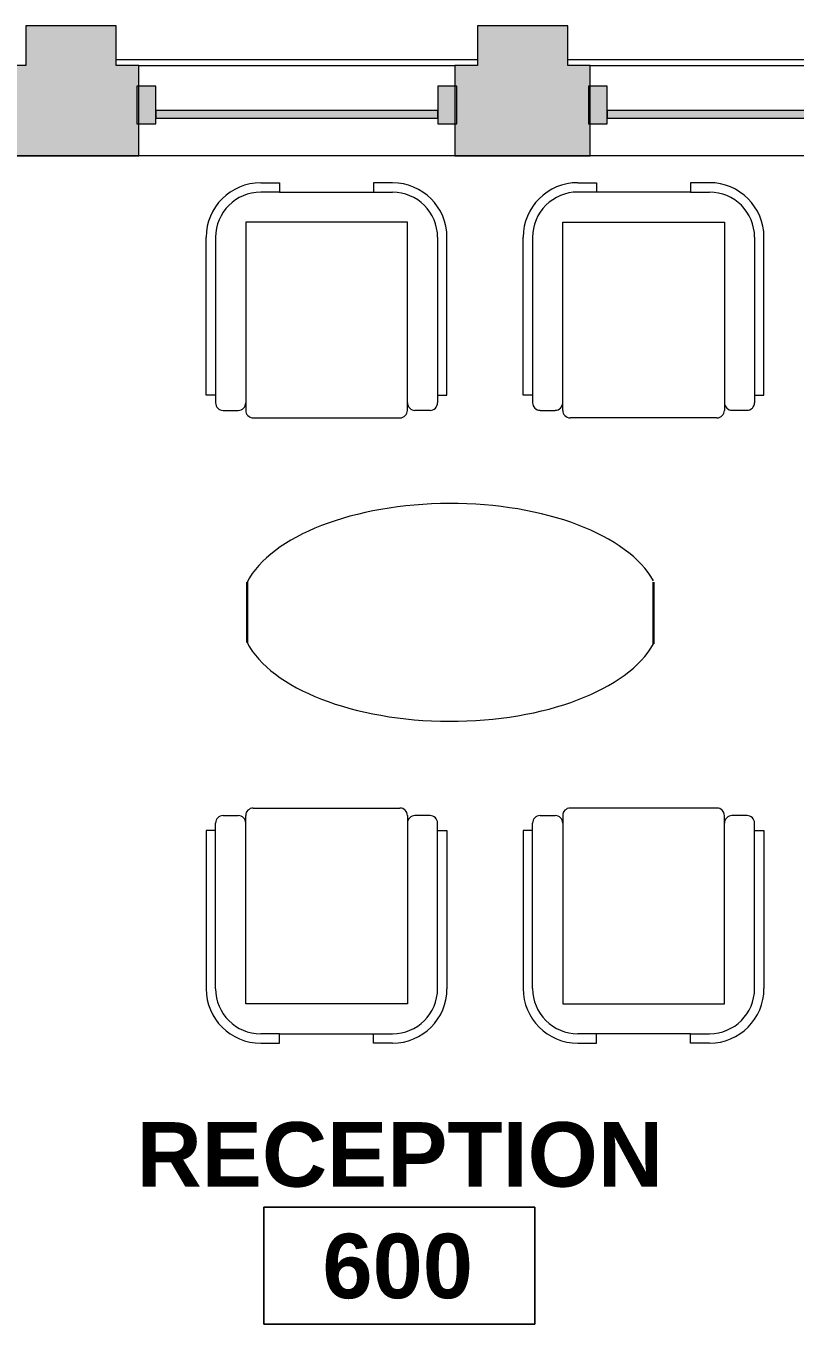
# Model space of a CAD drawing. Header units: inches. Extents: x -1880 to 225, y -1065 to 162.
# Drawn here: x -173.4 to -71.2, y -55.3 to 117.2 of the extents above; entities that cross this region are included whole.
import ezdxf

# ---------------------------------------------------------------- set-up
doc = ezdxf.new("R2010")
doc.units = ezdxf.units.IN
doc.header["$MEASUREMENT"] = 0
for name, color, linetype, lineweight in [('06_555 11th St - background_dwg', 8, 'Continuous', 9), ('A-AREA-IDEN', 2, 'Continuous', 9), ('A-DETL', 90, 'Continuous', 9), ('A-GLAZ-CURT', 52, 'Continuous', 13), ('A-GLAZ-CWMG', 51, 'Continuous', 13), ('A-WALL', 113, 'Continuous', 13), ('A-WALL-PATT', 111, 'Continuous', 13), ('I-FURN-PNLS', 30, 'Continuous', 9), ('P-SILL', 7, 'Continuous', 9), ('W', 7, 'Continuous', 9)]:
    doc.layers.add(name, color=color, linetype=linetype, lineweight=lineweight)
doc.styles.add('Swis721 Lt BT_B', font='', dxfattribs={"height": 8.583975})
doc.styles.get('Swis721 Lt BT_B').set_extended_font_data('Swis721 Lt BT', bold=True)

# ---------------------------------------------------------------- blocks, each defined once
blk = doc.blocks.new('System Panel - Glazed-4904575-FIRST FLOOR POWER _ SIGNAL')
at = {"layer": 'A-GLAZ-CURT', "lineweight": 9}
blk.add_hatch(color=7, dxfattribs=at).paths.add_polyline_path([(14.7, -1.75), (18.75, -1.75), (18.75, -0.75), (-18.75, -0.75), (-18.75, -1.75), (-6.8, -1.75)], flags=0)
at = {"layer": 'A-GLAZ-CURT', "color": 8, "lineweight": 20}
for p, q in [((18.75, -0.75), (-18.75, -0.75)), ((-18.75, -0.75), (-18.75, -1.75)), ((18.75, -1.75), (18.75, -0.75)), ((-18.75, -1.75), (18.75, -1.75))]:
    blk.add_line(p, q, dxfattribs=at)
blk = doc.blocks.new('Rectangular Mullion - 2_5_ x 5_ rectangular-4903428-FIRST FLOOR POWER _ SIGNAL')
at = {"layer": 'A-GLAZ-CWMG', "lineweight": 9}
blk.add_hatch(color=7, dxfattribs=at).paths.add_polyline_path([(-1.25, -2.5), (-1.25, 2.5), (1.25, 2.5), (1.25, -2.5)], flags=0)
at = {"layer": 'A-GLAZ-CWMG', "color": 8, "lineweight": 20}
for p, q in [((-1.25, 2.5), (1.25, 2.5)), ((-1.25, -2.5), (-1.25, 2.5)), ((1.25, 2.5), (1.25, -2.5)), ((1.25, -2.5), (-1.25, -2.5))]:
    blk.add_line(p, q, dxfattribs=at)
blk = doc.blocks.new('Haworth_m sit-Seating - Chair-5800430-FIRST FLOOR POWER _ SIGNAL')
at = {"layer": 'I-FURN-PNLS'}
for p, q in [((-8.75, 15.12), (-6.25, 15.12)), ((-6.25, 13.87), (-8.75, 13.87)), ((-6.25, 15.12), (-6.25, 13.87)), ((-6.25, 13.87), (6.25, 13.87)), ((6.25, 15.12), (6.25, 13.87)), ((8.75, 15.12), (6.25, 15.12)), ((6.25, 13.87), (8.75, 13.87)), ((10.75, 9.88), (-10.75, 9.88)), ((-10.75, 9.88), (-10.75, -15.13)), ((10.75, -15.13), (10.75, 9.88)), ((-16, -13.13), (-16, 7.87)), ((-14.75, 7.87), (-14.75, -14.13)), ((14.75, 7.87), (14.75, -14.13)), ((16, -13.13), (16, 7.87)), ((-14.75, -13.13), (-16, -13.13)), ((14.75, -13.13), (16, -13.13)), ((-13.75, -15.13), (-11.75, -15.13)), ((13.75, -15.13), (11.75, -15.13)), ((-9.75, -16.13), (9.75, -16.13))]:
    blk.add_line(p, q, dxfattribs=at)
for centre, radius, start, end in [((-8.75, 7.87), 7.25, 90, 180), ((-8.75, 7.87), 6, 90, 180), ((8.75, 7.87), 7.25, 0, 90), ((8.75, 7.87), 6, 360, 90), ((-13.75, -14.13), 1, 180, 270), ((-11.75, -14.13), 1, 270, 360), ((-9.75, -15.13), 1, 180, 270), ((9.75, -15.13), 1, 270, 360), ((11.75, -14.13), 1, 180, 270), ((13.75, -14.13), 1, 270, 360)]:
    blk.add_arc(centre, radius, start, end, dxfattribs=at)
blk = doc.blocks.new('Haworth_m sit-Seating - Chair-5802431-FIRST FLOOR POWER _ SIGNAL')
at = {"layer": 'I-FURN-PNLS'}
for p, q in [((-9.75, 16.13), (9.75, 16.13)), ((-14.75, -7.88), (-14.75, 14.12)), ((-13.75, 15.13), (-11.75, 15.13)), ((-10.75, -9.88), (-10.75, 15.13)), ((10.75, 15.13), (10.75, -9.88)), ((13.75, 15.13), (11.75, 15.13)), ((14.75, -7.88), (14.75, 14.12)), ((-16, 13.13), (-16, -7.88)), ((-14.75, 13.13), (-16, 13.13)), ((14.75, 13.13), (16, 13.13)), ((16, 13.13), (16, -7.88)), ((10.75, -9.88), (-10.75, -9.88)), ((-6.25, -13.87), (-8.75, -13.87)), ((-8.75, -15.12), (-6.25, -15.12)), ((-6.25, -13.87), (6.25, -13.87)), ((-6.25, -15.12), (-6.25, -13.87)), ((6.25, -13.87), (8.75, -13.87)), ((6.25, -15.12), (6.25, -13.87)), ((8.75, -15.12), (6.25, -15.12))]:
    blk.add_line(p, q, dxfattribs=at)
for centre, radius, start, end in [((-9.75, 15.13), 1, 90, 180), ((9.75, 15.13), 1, 0, 90), ((-13.75, 14.12), 1, 90, 180), ((-11.75, 14.12), 1, 0, 90), ((11.75, 14.12), 1, 90, 180), ((13.75, 14.12), 1, 0, 90), ((-8.75, -7.88), 7.25, 180, 270), ((-8.75, -7.88), 6, 180, 270), ((8.75, -7.88), 6, 270, 0), ((8.75, -7.88), 7.25, 270, 360)]:
    blk.add_arc(centre, radius, start, end, dxfattribs=at)
blk = doc.blocks.new('06_555 11th St - background_dwg-4793957-FIRST FLOOR POWER _ SIGNAL')
at = {"layer": 'P-SILL'}
for p, q in [((3264.68, 3075.22), (3216.68, 3075.22)), ((3324.68, 3075.22), (3276.68, 3075.22)), ((3261.68, 3062.47), (3219.68, 3062.47)), ((3321.68, 3062.47), (3279.68, 3062.47))]:
    blk.add_line(p, q, dxfattribs=at)
at = {"layer": 'W'}
for p, q in [((3219.68, 3062.47), (3201.68, 3062.47)), ((3279.68, 3062.47), (3261.68, 3062.47))]:
    blk.add_line(p, q, dxfattribs=at)
blk = doc.blocks.new('Room Tag - Room Name and Number-3379422-FIRST FLOOR POWER _ SIGNAL')
at = {"layer": 'A-AREA-IDEN'}
for p, q in [((-0.1881, -0.1636), (-0.1881, -0.0018)), ((-0.1881, -0.0018), (0.1869, -0.0018)), ((0.1869, -0.0018), (-0.1881, -0.0018)), ((-0.1881, -0.0018), (-0.1881, -0.1636)), ((0.1869, -0.0018), (0.1869, -0.1636)), ((0.1869, -0.1636), (0.1869, -0.0018)), ((0.1869, -0.1636), (-0.1881, -0.1636)), ((-0.1881, -0.1636), (0.1869, -0.1636))]:
    blk.add_line(p, q, dxfattribs=at)

msp = doc.modelspace()

# ---------------------------------------------------------------- hatches: boundary and pattern name
at = {"layer": 'A-WALL-PATT', "lineweight": 9}
for points in [[(-161.39, 111.97), (-161.39, 117.22), (-173.39, 117.22), (-173.39, 111.97)], [(-109.05, 111.97), (-101.39, 111.97), (-101.39, 117.22), (-113.39, 117.22), (-113.39, 111.97)]]:
    msp.add_hatch(color=7, dxfattribs=at).paths.add_polyline_path(points, flags=0)
h = msp.add_hatch(color=7, dxfattribs=at)
h.paths.add_polyline_path([(201.61, 99.97), (201.61, 111.97), (183.61, 111.97), (183.61, 99.97)], flags=0)
h.paths.add_polyline_path([(123.61, 99.97), (141.61, 99.97), (141.61, 111.97), (123.61, 111.97)], flags=0)
h.paths.add_polyline_path([(57.23, 99.97), (81.61, 99.97), (81.61, 111.97), (3.61, 111.97), (3.61, 99.97), (27.23, 99.97), (27.23, 103.59), (57.23, 103.59)], flags=0)
h.paths.add_polyline_path([(-38.39, 99.97), (-38.39, 111.97), (-56.39, 111.97), (-56.39, 99.97), (-41.39, 99.97)], flags=0)
h.paths.add_polyline_path([(-109.05, 99.97), (-98.39, 99.97), (-98.39, 111.97), (-116.39, 111.97), (-116.39, 99.97)], flags=0)
h.paths.add_polyline_path([(-158.39, 99.97), (-158.39, 111.97), (-176.39, 111.97), (-176.39, 99.97), (-175.94, 99.97)], flags=0)
h.paths.add_polyline_path([(-296.39, 99.97), (-272.39, 99.97), (-272.39, 103.59), (-242.39, 103.59), (-242.39, 99.97), (-218.39, 99.97), (-218.39, 111.97), (-296.39, 111.97), (-296.39, 102.86)], flags=0)
h.paths.add_polyline_path([(-338.39, 99.97), (-338.39, 111.97), (-356.39, 111.97), (-356.39, 99.97), (-343.16, 99.97)], flags=0)
h.paths.add_polyline_path([(-398.39, 99.97), (-398.39, 111.97), (-416.39, 111.97), (-416.39, 99.97), (-410.04, 99.97)], flags=0)
h.paths.add_polyline_path([(-476.39, 99.97), (-458.39, 99.97), (-458.39, 111.97), (-476.39, 111.97)], flags=0)
h.paths.add_polyline_path([(-518.39, 99.97), (-518.39, 111.97), (-592.39, 111.97), (-592.39, 99.97), (-543.82, 99.97)], flags=0)
h.paths.add_polyline_path([(-644.15, 99.97), (-630.39, 99.97), (-630.39, 111.97), (-648.39, 111.97), (-648.39, 99.97), (-644.64, 99.97)], flags=0)
h.paths.add_polyline_path([(-704.39, 99.97), (-686.39, 99.97), (-686.39, 111.97), (-704.39, 111.97)], flags=0)
h.paths.add_polyline_path([(-798.39, 99.97), (-798.39, 111.97), (-872.39, 111.97), (-872.39, 99.97), (-844.81, 99.97)], flags=0)
h.paths.add_polyline_path([(-760.39, 99.97), (-742.39, 99.97), (-742.39, 111.97), (-760.39, 111.97)], flags=0)
h.paths.add_polyline_path([(-911.7, 99.97), (-910.39, 99.97), (-910.39, 111.97), (-928.39, 111.97), (-928.39, 99.97), (-913.39, 99.97)], flags=0)
h.paths.add_polyline_path([(-966.39, 99.97), (-966.39, 111.97), (-984.39, 111.97), (-984.39, 99.97), (-978.55, 99.97)], flags=0)
h.paths.add_polyline_path([(-1040.39, 99.97), (-1022.39, 99.97), (-1022.39, 111.97), (-1040.39, 111.97)], flags=0)
h.paths.add_polyline_path([(-1152.39, 99.97), (-1078.39, 99.97), (-1078.39, 111.97), (-1152.39, 111.97)], flags=0)
h.paths.add_polyline_path([(-1190.39, 99.97), (-1190.39, 111.97), (-1208.39, 111.97), (-1208.39, 99.97)], flags=0)
h.paths.add_polyline_path([(-1264.39, 99.97), (-1246.39, 99.97), (-1246.39, 111.97), (-1264.39, 111.97)], flags=0)
h.paths.add_polyline_path([(-1302.39, 99.97), (-1302.39, 111.97), (-1320.64, 111.97), (-1320.64, 99.97), (-1313.02, 99.97)], flags=0)
h.paths.add_polyline_path([(-1416.76, 99.97), (-1358.39, 99.97), (-1358.39, 111.97), (-1432.39, 111.97), (-1432.39, 99.97), (-1417.39, 99.97)], flags=0)
h.paths.add_polyline_path([(-1470.39, 99.97), (-1470.39, 111.97), (-1488.39, 111.97), (-1488.39, 99.97)], flags=0)
h.paths.add_polyline_path([(-1541.39, 111.97), (-1541.01, 105.97), (-1541.39, 105.97)], flags=0)
h.paths.add_polyline_path([(-1526.39, 99.97), (-1526.39, 111.97), (-1544.39, 111.97), (-1544.39, 109.46), (-1544.26, 109.46), (-1544.14, 107.17), (-1544.14, 104.46), (-1544.39, 104.46), (-1544.39, 99.97), (-1540.64, 99.97)], flags=0)
h.paths.add_polyline_path([(-1582.39, 99.97), (-1582.39, 111.97), (-1600.39, 111.97), (-1600.39, 99.97)], flags=0)

# ---------------------------------------------------------------- linework, layer by layer
at = {"layer": 'A-DETL', "lineweight": 30}
for p, q in [((-144.01, 35.25), (-144.01, 43.29)), ((-90.01, 35.08), (-90.01, 43.29))]:
    msp.add_line(p, q, dxfattribs=at)
at = {"layer": 'A-DETL', "lineweight": 13}
for centre, start_param, end_param in [((-116.96, 39.74), 0.26828, 2.885726), ((-116.96, 38.79), 3.397459, 6.014905)]:
    msp.add_ellipse(centre, major_axis=(27.96, 0), ratio=0.500804, start_param=start_param, end_param=end_param, dxfattribs=at)
at = {"layer": 'A-WALL', "color": 8, "lineweight": 20}
for p, q in [((-161.39, 117.22), (-173.39, 117.22)), ((-173.39, 117.22), (-173.39, 111.97)), ((-161.39, 111.97), (-161.39, 117.22)), ((-101.39, 117.22), (-113.39, 117.22)), ((-113.39, 117.22), (-113.39, 111.97)), ((-101.39, 111.97), (-101.39, 117.22)), ((-173.39, 111.97), (-176.39, 111.97)), ((-158.39, 111.97), (-161.39, 111.97)), ((-158.39, 99.97), (-158.39, 111.97)), ((-113.39, 111.97), (-116.39, 111.97)), ((-116.39, 111.97), (-116.39, 99.97)), ((-98.39, 111.97), (-101.39, 111.97)), ((-98.39, 99.97), (-98.39, 111.97)), ((-176.39, 99.97), (-158.39, 99.97)), ((-116.39, 99.97), (-98.39, 99.97))]:
    msp.add_line(p, q, dxfattribs=at)
at = {"layer": 'A-WALL', "lineweight": 9}
for p, q in [((-158.39, 111.97), (-116.39, 111.97)), ((-98.39, 111.97), (-56.39, 111.97)), ((-116.39, 99.97), (-158.39, 99.97)), ((-56.39, 99.97), (-98.39, 99.97))]:
    msp.add_line(p, q, dxfattribs=at)

# ---------------------------------------------------------------- block references
at = {"layer": '06_555 11th St - background_dwg', "color": 7}
msp.add_blockref('06_555 11th St - background_dwg-4793957-FIRST FLOOR POWER _ SIGNAL', (-3378.07, -2962.51), dxfattribs=at)
at = {"layer": 'A-AREA-IDEN', "xscale": 95.99999999999994, "yscale": 95.99999999999994, "zscale": 95.99999999999994}
msp.add_blockref('Room Tag - Room Name and Number-3379422-FIRST FLOOR POWER _ SIGNAL', (-123.72, -39.64), dxfattribs=at)
at = {"layer": 'A-GLAZ-CURT', "lineweight": 9}
for p in [(-137.39, 106.72), (-77.39, 106.72)]:
    msp.add_blockref('System Panel - Glazed-4904575-FIRST FLOOR POWER _ SIGNAL', p, dxfattribs=at)
at = {"layer": 'A-GLAZ-CWMG', "lineweight": 9, "extrusion": (0, 0, -1), "rotation": 180}
for p in [(157.39, 106.72), (117.39, 106.72), (97.39, 106.72)]:
    msp.add_blockref('Rectangular Mullion - 2_5_ x 5_ rectangular-4903428-FIRST FLOOR POWER _ SIGNAL', p, dxfattribs=at)
at = {"layer": 'I-FURN-PNLS'}
for name, p in [('Haworth_m sit-Seating - Chair-5800430-FIRST FLOOR POWER _ SIGNAL', (-133.44, 81.25)), ('Haworth_m sit-Seating - Chair-5802431-FIRST FLOOR POWER _ SIGNAL', (-133.44, -2.88))]:
    msp.add_blockref(name, p, dxfattribs=at)
at = {"layer": 'I-FURN-PNLS', "rotation": 180}
for name, p in [('Haworth_m sit-Seating - Chair-5802431-FIRST FLOOR POWER _ SIGNAL', (-91.31, 81.25)), ('Haworth_m sit-Seating - Chair-5800430-FIRST FLOOR POWER _ SIGNAL', (-91.31, -2.88))]:
    msp.add_blockref(name, p, dxfattribs=at)

# ---------------------------------------------------------------- texts
at = {"layer": 'A-AREA-IDEN', "char_height": 8.584, "attachment_point": 2, "line_spacing_factor": 0.998538, "style": 'Swis721 Lt BT_B'}
for s, insert, width in [('RECEPTION', (-123.71, -28.5), 77.76), ('600', (-123.99, -43.33), 23.004)]:
    msp.add_mtext(s, dxfattribs=dict(at, insert=insert, width=width))

doc.saveas('drawing.dxf')
